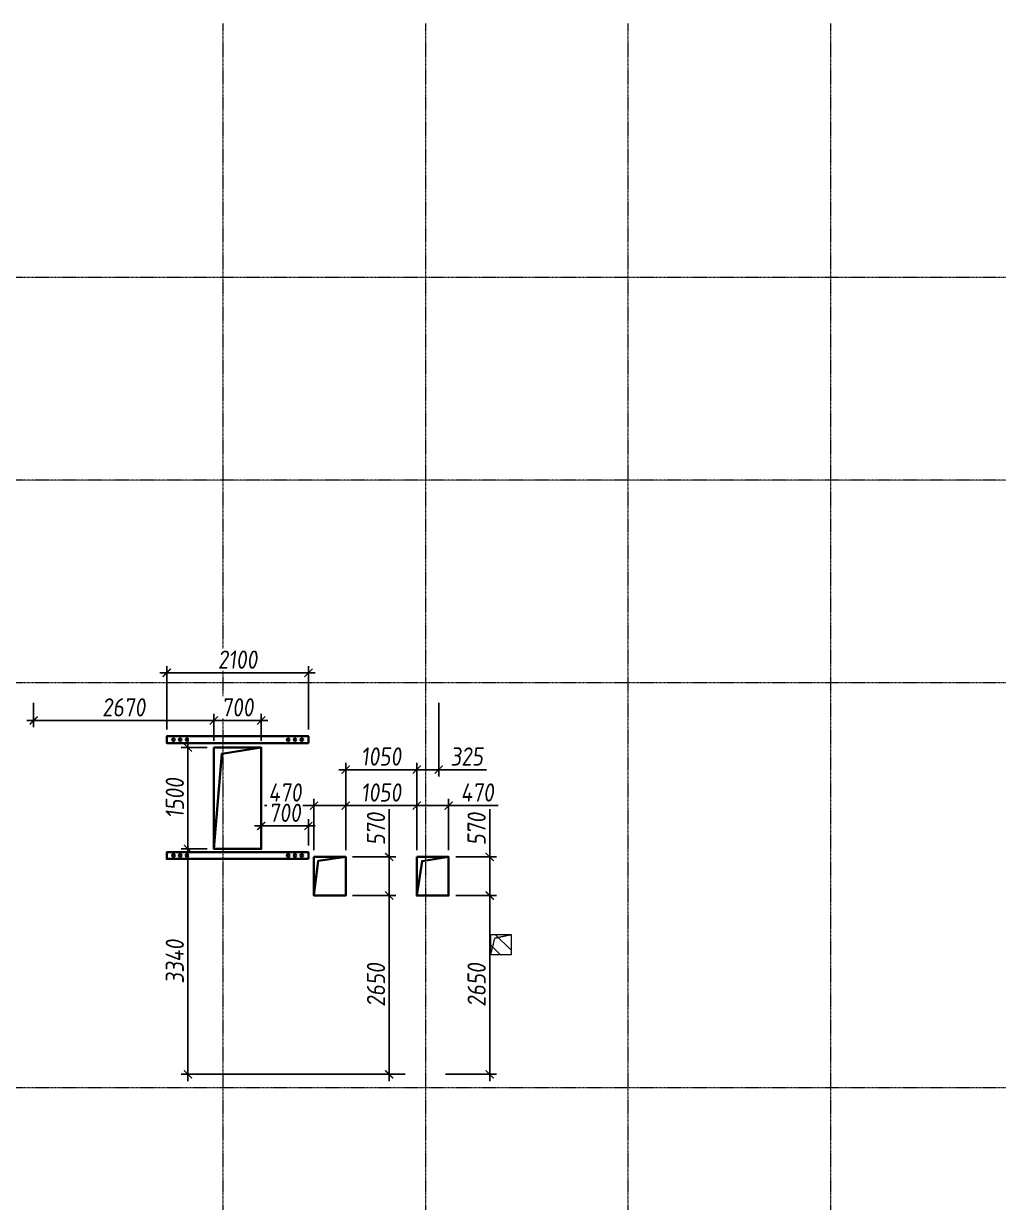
# Model space of a CAD drawing. Header units: millimetres. Extents: x -233751 to 529254, y -907864 to 285890.
# Drawn here: x -200183 to -185746, y -83096 to -65637 of the extents above; entities that cross this region are included whole.
import ezdxf

# ---------------------------------------------------------------- set-up
doc = ezdxf.new("R2010")
doc.units = ezdxf.units.MM
doc.linetypes.add('ADSK_Штриховая_ш2 п1', pattern=[3, 2, -1])
doc.linetypes.add('осевая', pattern=[2, 1.25, -0.25, 0.25, -0.25])
doc.layers.get('0').update_dxf_attribs({"lineweight": 30})
doc.layers.get('Defpoints').update_dxf_attribs({"lineweight": 0})
for name, color, linetype, lineweight in [('КР_Металл', 3, 'Continuous', 30), ('КР_Новые отверстия', 5, 'Continuous', 30), ('КР_Оси', 7, 'Continuous', 5), ('КР_Размеры отверстия', 7, 'Continuous', 5), ('КР_Размеры усиление', 1, 'Continuous', 5), ('КР_Сущ отверстия', 6, 'Continuous', 15)]:
    doc.layers.add(name, color=color, linetype=linetype, lineweight=lineweight)
doc.styles.add('ISOCPEUR', font='isocpeur.ttf', dxfattribs={"width": 0.85, "oblique": 7})
doc.dimstyles.new('R_100', dxfattribs={"dimtxt": 270, "dimasz": 120, "dimexe": 100, "dimexo": 100, "dimgap": 60, "dimtad": 1, "dimdec": 0, "dimrnd": 5, "dimzin": 0, "dimdsep": 46, "dimtxsty": 'ISOCPEUR', "dimblk": 'ARCHTICK', "dimcen": 0, "dimdle": 100, "dimclrd": 256, "dimclre": 256, "dimclrt": 256, "dimadec": 0, "dimazin": 0, "dimtfac": 2, "dimtdec": 0, "dimtmove": 0, "dimatfit": 3, "dimfxl": 1, "dimtvp": 3, "dimtfill": 1, "dimtolj": 1, "dimtzin": 0, "dimarcsym": 0})

# ---------------------------------------------------------------- blocks, each defined once
blk = doc.blocks.new('*U2188')
at = {"color": 0, "linetype": 'ByBlock', "lineweight": -2, "ltscale": 10}
blk.add_line((0, 0), (-71487, 0), dxfattribs=at)
blk = doc.blocks.new('*U2189')
at = {"color": 0, "linetype": 'ByBlock', "lineweight": -2, "ltscale": 10}
blk.add_line((0, 0), (-71487, 0), dxfattribs=at)
blk = doc.blocks.new('*U2190')
at = {"color": 0, "linetype": 'ByBlock', "lineweight": -2, "ltscale": 10}
blk.add_line((0, 0), (-71487, 0), dxfattribs=at)
blk = doc.blocks.new('*U2191')
at = {"color": 0, "linetype": 'ByBlock', "lineweight": -2, "ltscale": 10}
blk.add_line((0, 0), (-71487, 0), dxfattribs=at)
blk = doc.blocks.new('*U2199')
at = {"color": 0, "linetype": 'ByBlock', "lineweight": -2, "ltscale": 10}
blk.add_line((0, 0), (0, -53278), dxfattribs=at)
blk = doc.blocks.new('*U2200')
at = {"color": 0, "linetype": 'ByBlock', "lineweight": -2, "ltscale": 10}
blk.add_line((0, 0), (0, -53278), dxfattribs=at)
blk = doc.blocks.new('*U2201')
at = {"color": 0, "linetype": 'ByBlock', "lineweight": -2, "ltscale": 10}
blk.add_line((0, 0), (0, -53278), dxfattribs=at)
blk = doc.blocks.new('*U2202')
at = {"color": 0, "linetype": 'ByBlock', "lineweight": -2, "ltscale": 10}
blk.add_line((0, 0), (0, -53278), dxfattribs=at)
blk = doc.blocks.new('_ArchTick')
at = {"color": 0, "linetype": 'ByBlock', "const_width": 0.15}
blk.add_lwpolyline([(-0.5, -0.5), (0.5, 0.5)], dxfattribs=at)
blk = doc.blocks.new('*D1204')
at = {"layer": 'Defpoints', "color": 0, "transparency": 16777216}
for p in [(-195413, -77220), (-195413, -77980), (-194360, -77980)]:
    blk.add_point(p, dxfattribs=at)
at = {"layer": 'КР_Размеры отверстия', "lineweight": -2, "transparency": 16777216}
for p, q in [((-195413, -77880), (-195413, -77120)), ((-194360, -77880), (-194360, -77120)), ((-194260, -77220), (-195513, -77220))]:
    blk.add_line(p, q, dxfattribs=at)
at = {"layer": 'КР_Размеры отверстия', "lineweight": -2, "transparency": 16777216, "xscale": 120, "yscale": 120, "zscale": 120, "rotation": 180}
blk.add_blockref('_ArchTick', (-195413, -77220), dxfattribs=at)
at = {"layer": 'КР_Размеры отверстия', "lineweight": -2, "transparency": 16777216, "xscale": 120, "yscale": 120, "zscale": 120}
blk.add_blockref('_ArchTick', (-194360, -77220), dxfattribs=at)
at = {"layer": 'КР_Размеры отверстия', "transparency": 16777216, "insert": (-194887, -77025), "char_height": 270, "attachment_point": 5, "style": 'ISOCPEUR', "bg_fill": 3, "box_fill_scale": 1.1, "bg_fill_color": 256, "bg_fill_true_color": 13158600, "bg_fill_transparency": 0}
blk.add_mtext('\\A1;1050', dxfattribs=at)
blk = doc.blocks.new('*D1205')
at = {"layer": 'Defpoints', "color": 0, "transparency": 16777216}
for p in [(-195413, -77220), (-195884, -77980), (-195413, -77980)]:
    blk.add_point(p, dxfattribs=at)
at = {"layer": 'КР_Размеры отверстия', "lineweight": -2, "transparency": 16777216}
for p, q in [((-195884, -77880), (-195884, -77120)), ((-195413, -77880), (-195413, -77120)), ((-195884, -77220), (-196616, -77220)), ((-195413, -77220), (-195984, -77220))]:
    blk.add_line(p, q, dxfattribs=at)
at = {"layer": 'КР_Размеры отверстия', "lineweight": -2, "transparency": 16777216, "xscale": 120, "yscale": 120, "zscale": 120, "rotation": 180}
blk.add_blockref('_ArchTick', (-195884, -77220), dxfattribs=at)
at = {"layer": 'КР_Размеры отверстия', "lineweight": -2, "transparency": 16777216, "xscale": 120, "yscale": 120, "zscale": 120}
blk.add_blockref('_ArchTick', (-195413, -77220), dxfattribs=at)
at = {"layer": 'КР_Размеры отверстия', "transparency": 16777216, "insert": (-196310, -77025), "char_height": 270, "attachment_point": 5, "style": 'ISOCPEUR', "bg_fill": 3, "box_fill_scale": 1.1, "bg_fill_color": 256, "bg_fill_true_color": 13158600, "bg_fill_transparency": 0}
blk.add_mtext('\\A1;470', dxfattribs=at)
blk = doc.blocks.new('*D1206')
at = {"layer": 'Defpoints', "color": 0, "transparency": 16777216}
for p in [(-193884, -78552), (-194034, -81199), (-193279, -81199)]:
    blk.add_point(p, dxfattribs=at)
at = {"layer": 'КР_Размеры отверстия', "lineweight": -2, "transparency": 16777216}
for p, q in [((-193784, -78552), (-193179, -78552)), ((-193279, -78452), (-193279, -81299)), ((-193934, -81199), (-193179, -81199))]:
    blk.add_line(p, q, dxfattribs=at)
at = {"layer": 'КР_Размеры отверстия', "lineweight": -2, "transparency": 16777216, "xscale": 120, "yscale": 120, "zscale": 120}
for p, rotation in [((-193279, -78552), 90), ((-193279, -81199), 270)]:
    blk.add_blockref('_ArchTick', p, dxfattribs=dict(at, rotation=rotation))
at = {"layer": 'КР_Размеры отверстия', "transparency": 16777216, "insert": (-193474, -79875), "char_height": 270, "attachment_point": 5, "rotation": 90, "style": 'ISOCPEUR', "bg_fill": 3, "box_fill_scale": 1.1, "bg_fill_color": 256, "bg_fill_true_color": 13158600, "bg_fill_transparency": 0}
blk.add_mtext('\\A1;2650', dxfattribs=at)
blk = doc.blocks.new('*D1196')
at = {"layer": 'Defpoints', "color": 0, "transparency": 16777216}
for p in [(-193884, -77980), (-193279, -77980), (-193884, -78552)]:
    blk.add_point(p, dxfattribs=at)
at = {"layer": 'КР_Размеры отверстия', "lineweight": -2, "transparency": 16777216}
for p, q in [((-193279, -77980), (-193279, -77270)), ((-193784, -77980), (-193179, -77980)), ((-193279, -78652), (-193279, -77980)), ((-193784, -78552), (-193179, -78552))]:
    blk.add_line(p, q, dxfattribs=at)
at = {"layer": 'КР_Размеры отверстия', "lineweight": -2, "transparency": 16777216, "xscale": 120, "yscale": 120, "zscale": 120}
for p, rotation in [((-193279, -77980), 90), ((-193279, -78552), 270)]:
    blk.add_blockref('_ArchTick', p, dxfattribs=dict(at, rotation=rotation))
at = {"layer": 'КР_Размеры отверстия', "transparency": 16777216, "insert": (-193474, -77565), "char_height": 270, "attachment_point": 5, "rotation": 90, "style": 'ISOCPEUR', "bg_fill": 3, "box_fill_scale": 1.1, "bg_fill_color": 256, "bg_fill_true_color": 13158600, "bg_fill_transparency": 0}
blk.add_mtext('\\A1;570', dxfattribs=at)
blk = doc.blocks.new('*D1241')
at = {"layer": 'Defpoints', "color": 0, "transparency": 16777216}
for p in [(-195413, -78552), (-194769, -81199), (-194434, -81199)]:
    blk.add_point(p, dxfattribs=at)
at = {"layer": 'КР_Размеры отверстия', "lineweight": -2, "transparency": 16777216}
for p, q in [((-195313, -78552), (-194669, -78552)), ((-194769, -78452), (-194769, -81299)), ((-194534, -81199), (-194869, -81199))]:
    blk.add_line(p, q, dxfattribs=at)
at = {"layer": 'КР_Размеры отверстия', "lineweight": -2, "transparency": 16777216, "xscale": 120, "yscale": 120, "zscale": 120}
for p, rotation in [((-194769, -78552), 90), ((-194769, -81199), 270)]:
    blk.add_blockref('_ArchTick', p, dxfattribs=dict(at, rotation=rotation))
at = {"layer": 'КР_Размеры отверстия', "transparency": 16777216, "insert": (-194964, -79875), "char_height": 270, "attachment_point": 5, "rotation": 90, "style": 'ISOCPEUR', "bg_fill": 3, "box_fill_scale": 1.1, "bg_fill_color": 256, "bg_fill_true_color": 13158600, "bg_fill_transparency": 0}
blk.add_mtext('\\A1;2650', dxfattribs=at)
blk = doc.blocks.new('*D1242')
at = {"layer": 'Defpoints', "color": 0, "transparency": 16777216}
for p in [(-195413, -77980), (-194769, -77980), (-195413, -78552)]:
    blk.add_point(p, dxfattribs=at)
at = {"layer": 'КР_Размеры отверстия', "lineweight": -2, "transparency": 16777216}
for p, q in [((-194769, -77980), (-194769, -77270)), ((-195313, -77980), (-194669, -77980)), ((-194769, -78652), (-194769, -77980)), ((-195313, -78552), (-194669, -78552))]:
    blk.add_line(p, q, dxfattribs=at)
at = {"layer": 'КР_Размеры отверстия', "lineweight": -2, "transparency": 16777216, "xscale": 120, "yscale": 120, "zscale": 120}
for p, rotation in [((-194769, -77980), 90), ((-194769, -78552), 270)]:
    blk.add_blockref('_ArchTick', p, dxfattribs=dict(at, rotation=rotation))
at = {"layer": 'КР_Размеры отверстия', "transparency": 16777216, "insert": (-194964, -77565), "char_height": 270, "attachment_point": 5, "rotation": 90, "style": 'ISOCPEUR', "bg_fill": 3, "box_fill_scale": 1.1, "bg_fill_color": 256, "bg_fill_true_color": 13158600, "bg_fill_transparency": 0}
blk.add_mtext('\\A1;570', dxfattribs=at)
blk = doc.blocks.new('*D1243')
at = {"layer": 'Defpoints', "color": 0, "transparency": 16777216}
for p in [(-197364, -76359), (-196664, -76359)]:
    blk.add_point(p, dxfattribs=at)
at = {"layer": 'КР_Размеры отверстия', "lineweight": -2, "transparency": 16777216}
for p, q in [((-197364, -76259), (-197364, -75859)), ((-196664, -76259), (-196664, -75859)), ((-196564, -75959), (-197464, -75959))]:
    blk.add_line(p, q, dxfattribs=at)
at = {"layer": 'КР_Размеры отверстия', "lineweight": -2, "transparency": 16777216, "xscale": 120, "yscale": 120, "zscale": 120, "rotation": 180}
blk.add_blockref('_ArchTick', (-197364, -75959), dxfattribs=at)
at = {"layer": 'КР_Размеры отверстия', "lineweight": -2, "transparency": 16777216, "xscale": 120, "yscale": 120, "zscale": 120}
blk.add_blockref('_ArchTick', (-196664, -75959), dxfattribs=at)
at = {"layer": 'КР_Размеры отверстия', "transparency": 16777216, "insert": (-197014, -75764), "char_height": 270, "attachment_point": 5, "style": 'ISOCPEUR', "bg_fill": 3, "box_fill_scale": 1.1, "bg_fill_color": 256, "bg_fill_true_color": 13158600, "bg_fill_transparency": 0}
blk.add_mtext('\\A1;700', dxfattribs=at)
at = {"layer": 'Defpoints', "color": 0, "transparency": 16777216}
blk.add_point((-197364, -75959), dxfattribs=at)
blk = doc.blocks.new('*D1244')
at = {"layer": 'Defpoints', "color": 0, "transparency": 16777216}
for p in [(-200034, -75599), (-200034, -75959), (-197364, -76359)]:
    blk.add_point(p, dxfattribs=at)
at = {"layer": 'КР_Размеры отверстия', "lineweight": -2, "transparency": 16777216}
for p, q in [((-200034, -75699), (-200034, -76059)), ((-197364, -76259), (-197364, -75859)), ((-197264, -75959), (-200134, -75959))]:
    blk.add_line(p, q, dxfattribs=at)
at = {"layer": 'КР_Размеры отверстия', "lineweight": -2, "transparency": 16777216, "xscale": 120, "yscale": 120, "zscale": 120, "rotation": 180}
blk.add_blockref('_ArchTick', (-200034, -75959), dxfattribs=at)
at = {"layer": 'КР_Размеры отверстия', "lineweight": -2, "transparency": 16777216, "xscale": 120, "yscale": 120, "zscale": 120}
blk.add_blockref('_ArchTick', (-197364, -75959), dxfattribs=at)
at = {"layer": 'КР_Размеры отверстия', "transparency": 16777216, "insert": (-198699, -75764), "char_height": 270, "attachment_point": 5, "style": 'ISOCPEUR', "bg_fill": 3, "box_fill_scale": 1.1, "bg_fill_color": 256, "bg_fill_true_color": 13158600, "bg_fill_transparency": 0}
blk.add_mtext('\\A1;2670', dxfattribs=at)
blk = doc.blocks.new('*D1245')
at = {"layer": 'Defpoints', "color": 0, "transparency": 16777216}
for p in [(-193889, -77220), (-194360, -77980), (-193889, -77979)]:
    blk.add_point(p, dxfattribs=at)
at = {"layer": 'КР_Размеры отверстия', "lineweight": -2, "transparency": 16777216}
for p, q in [((-194360, -77880), (-194360, -77120)), ((-193889, -77879), (-193889, -77120)), ((-194460, -77220), (-193889, -77220)), ((-193889, -77220), (-193157, -77220))]:
    blk.add_line(p, q, dxfattribs=at)
at = {"layer": 'КР_Размеры отверстия', "lineweight": -2, "transparency": 16777216, "xscale": 120, "yscale": 120, "zscale": 120, "rotation": 180}
blk.add_blockref('_ArchTick', (-194360, -77220), dxfattribs=at)
at = {"layer": 'КР_Размеры отверстия', "lineweight": -2, "transparency": 16777216, "xscale": 120, "yscale": 120, "zscale": 120}
blk.add_blockref('_ArchTick', (-193889, -77220), dxfattribs=at)
at = {"layer": 'КР_Размеры отверстия', "transparency": 16777216, "insert": (-193463, -77025), "char_height": 270, "attachment_point": 5, "style": 'ISOCPEUR', "bg_fill": 3, "box_fill_scale": 1.1, "bg_fill_color": 256, "bg_fill_true_color": 13158600, "bg_fill_transparency": 0}
blk.add_mtext('\\A1;470', dxfattribs=at)
blk = doc.blocks.new('*D1246')
at = {"layer": 'Defpoints', "color": 0, "transparency": 16777216}
for p in [(-194034, -75599), (-194034, -76687), (-194360, -77980)]:
    blk.add_point(p, dxfattribs=at)
at = {"layer": 'КР_Размеры отверстия', "lineweight": -2, "transparency": 16777216}
for p, q in [((-194034, -75699), (-194034, -76787)), ((-194360, -77880), (-194360, -76587)), ((-194460, -76687), (-194034, -76687)), ((-194034, -76687), (-193325, -76687))]:
    blk.add_line(p, q, dxfattribs=at)
at = {"layer": 'КР_Размеры отверстия', "lineweight": -2, "transparency": 16777216, "xscale": 120, "yscale": 120, "zscale": 120, "rotation": 180}
blk.add_blockref('_ArchTick', (-194360, -76687), dxfattribs=at)
at = {"layer": 'КР_Размеры отверстия', "lineweight": -2, "transparency": 16777216, "xscale": 120, "yscale": 120, "zscale": 120}
blk.add_blockref('_ArchTick', (-194034, -76687), dxfattribs=at)
at = {"layer": 'КР_Размеры отверстия', "transparency": 16777216, "insert": (-193619, -76492), "char_height": 270, "attachment_point": 5, "style": 'ISOCPEUR', "bg_fill": 3, "box_fill_scale": 1.1, "bg_fill_color": 256, "bg_fill_true_color": 13158600, "bg_fill_transparency": 0}
blk.add_mtext('\\A1;325', dxfattribs=at)
blk = doc.blocks.new('*D1247')
at = {"layer": 'Defpoints', "color": 0, "transparency": 16777216}
for p in [(-195413, -76687), (-195413, -77980), (-194360, -77980)]:
    blk.add_point(p, dxfattribs=at)
at = {"layer": 'КР_Размеры отверстия', "lineweight": -2, "transparency": 16777216}
for p, q in [((-195413, -77880), (-195413, -76587)), ((-194360, -77880), (-194360, -76587)), ((-194260, -76687), (-195513, -76687))]:
    blk.add_line(p, q, dxfattribs=at)
at = {"layer": 'КР_Размеры отверстия', "lineweight": -2, "transparency": 16777216, "xscale": 120, "yscale": 120, "zscale": 120, "rotation": 180}
blk.add_blockref('_ArchTick', (-195413, -76687), dxfattribs=at)
at = {"layer": 'КР_Размеры отверстия', "lineweight": -2, "transparency": 16777216, "xscale": 120, "yscale": 120, "zscale": 120}
blk.add_blockref('_ArchTick', (-194360, -76687), dxfattribs=at)
at = {"layer": 'КР_Размеры отверстия', "transparency": 16777216, "insert": (-194887, -76492), "char_height": 270, "attachment_point": 5, "style": 'ISOCPEUR', "bg_fill": 3, "box_fill_scale": 1.1, "bg_fill_color": 256, "bg_fill_true_color": 13158600, "bg_fill_transparency": 0}
blk.add_mtext('\\A1;1050', dxfattribs=at)
blk = doc.blocks.new('*D1373')
at = {"layer": 'Defpoints', "color": 0, "transparency": 16777216}
for p in [(-195964, -75252), (-198063, -76192), (-195964, -76192)]:
    blk.add_point(p, dxfattribs=at)
at = {"layer": 'КР_Размеры усиление', "color": 3, "lineweight": -2, "transparency": 16777216}
for p, q in [((-198063, -76092), (-198063, -75152)), ((-195964, -76092), (-195964, -75152)), ((-198163, -75252), (-195864, -75252))]:
    blk.add_line(p, q, dxfattribs=at)
at = {"layer": 'КР_Размеры усиление', "color": 3, "lineweight": -2, "transparency": 16777216, "xscale": 120, "yscale": 120, "zscale": 120, "rotation": 180}
blk.add_blockref('_ArchTick', (-198063, -75252), dxfattribs=at)
at = {"layer": 'КР_Размеры усиление', "color": 3, "lineweight": -2, "transparency": 16777216, "xscale": 120, "yscale": 120, "zscale": 120}
blk.add_blockref('_ArchTick', (-195964, -75252), dxfattribs=at)
at = {"layer": 'КР_Размеры усиление', "color": 3, "transparency": 16777216, "insert": (-197013, -75057), "char_height": 270, "attachment_point": 5, "style": 'ISOCPEUR', "bg_fill": 3, "box_fill_scale": 1.1, "bg_fill_color": 256, "bg_fill_true_color": 13158600, "bg_fill_transparency": 0}
blk.add_mtext('\\A1;2100', dxfattribs=at)
blk = doc.blocks.new('*D1374')
at = {"layer": 'Defpoints', "color": 0, "transparency": 16777216}
for p in [(-196664, -77860), (-195964, -77910)]:
    blk.add_point(p, dxfattribs=at)
at = {"layer": 'КР_Размеры усиление', "color": 3, "lineweight": -2, "transparency": 16777216}
for p, q in [((-196664, -77760), (-196664, -77421)), ((-195964, -77810), (-195964, -77421)), ((-196764, -77521), (-195864, -77521))]:
    blk.add_line(p, q, dxfattribs=at)
at = {"layer": 'КР_Размеры усиление', "color": 3, "lineweight": -2, "transparency": 16777216, "xscale": 120, "yscale": 120, "zscale": 120, "rotation": 180}
blk.add_blockref('_ArchTick', (-196664, -77521), dxfattribs=at)
at = {"layer": 'КР_Размеры усиление', "color": 3, "lineweight": -2, "transparency": 16777216, "xscale": 120, "yscale": 120, "zscale": 120}
blk.add_blockref('_ArchTick', (-195964, -77521), dxfattribs=at)
at = {"layer": 'КР_Размеры усиление', "color": 3, "transparency": 16777216, "insert": (-196314, -77326), "char_height": 270, "attachment_point": 5, "style": 'ISOCPEUR', "bg_fill": 3, "box_fill_scale": 1.1, "bg_fill_color": 256, "bg_fill_true_color": 13158600, "bg_fill_transparency": 0}
blk.add_mtext('\\A1;700', dxfattribs=at)
at = {"layer": 'Defpoints', "color": 0, "transparency": 16777216}
blk.add_point((-195964, -77521), dxfattribs=at)
blk = doc.blocks.new('*D1465')
at = {"layer": 'Defpoints', "color": 0, "transparency": 16777216}
for p in [(-197364, -76359), (-197749, -77860), (-197364, -77860)]:
    blk.add_point(p, dxfattribs=at)
at = {"layer": 'КР_Размеры отверстия', "lineweight": -2, "transparency": 16777216}
for p, q in [((-197749, -76259), (-197749, -77960)), ((-197464, -76359), (-197849, -76359)), ((-197464, -77860), (-197849, -77860))]:
    blk.add_line(p, q, dxfattribs=at)
at = {"layer": 'КР_Размеры отверстия', "lineweight": -2, "transparency": 16777216, "xscale": 120, "yscale": 120, "zscale": 120}
for p, rotation in [((-197749, -76359), 90), ((-197749, -77860), 270)]:
    blk.add_blockref('_ArchTick', p, dxfattribs=dict(at, rotation=rotation))
at = {"layer": 'КР_Размеры отверстия', "transparency": 16777216, "insert": (-197944, -77109), "char_height": 270, "attachment_point": 5, "rotation": 90, "style": 'ISOCPEUR', "bg_fill": 3, "box_fill_scale": 1.1, "bg_fill_color": 256, "bg_fill_true_color": 13158600, "bg_fill_transparency": 0}
blk.add_mtext('\\A1;1500', dxfattribs=at)
blk = doc.blocks.new('*D1466')
at = {"layer": 'Defpoints', "color": 0, "transparency": 16777216}
for p in [(-197364, -77860), (-197749, -81199), (-194434, -81199)]:
    blk.add_point(p, dxfattribs=at)
at = {"layer": 'КР_Размеры отверстия', "lineweight": -2, "transparency": 16777216}
for p, q in [((-197464, -77860), (-197849, -77860)), ((-197749, -77760), (-197749, -81299)), ((-194534, -81199), (-197849, -81199))]:
    blk.add_line(p, q, dxfattribs=at)
at = {"layer": 'КР_Размеры отверстия', "lineweight": -2, "transparency": 16777216, "xscale": 120, "yscale": 120, "zscale": 120}
for p, rotation in [((-197749, -77860), 90), ((-197749, -81199), 270)]:
    blk.add_blockref('_ArchTick', p, dxfattribs=dict(at, rotation=rotation))
at = {"layer": 'КР_Размеры отверстия', "transparency": 16777216, "insert": (-197944, -79530), "char_height": 270, "attachment_point": 5, "rotation": 90, "style": 'ISOCPEUR', "bg_fill": 3, "box_fill_scale": 1.1, "bg_fill_color": 256, "bg_fill_true_color": 13158600, "bg_fill_transparency": 0}
blk.add_mtext('\\A1;3340', dxfattribs=at)

msp = doc.modelspace()

# ---------------------------------------------------------------- hatches: boundary and pattern name
at = {"layer": 'КР_Сущ отверстия'}
h = msp.add_hatch(dxfattribs=at)
h.set_pattern_fill('ANSI31', scale=50, angle=90)
h.paths.add_polyline_path([(-192963.9, -79129.3), (-193263.9, -79129.3), (-193263.9, -79429.3), (-192963.9, -79429.3)])

# ---------------------------------------------------------------- linework, layer by layer
at = {"layer": 'КР_Металл'}
for centre in [(-196263.9, -76242.2), (-196163.9, -76242.2), (-196063.9, -76242.2), (-197962.7, -77959.7), (-197862.7, -77959.7), (-197762.7, -77959.7)]:
    msp.add_circle(centre, 20, dxfattribs=at)
at = {"layer": 'КР_Новые отверстия'}
for points in [[(-197363.9, -76359.3), (-196663.9, -76359.3), (-196663.9, -77859.7), (-197363.9, -77859.7)], [(-195883.9, -77979.7), (-195412.6, -77979.7), (-195412.6, -78551.5), (-195883.9, -78551.5)], [(-194360.4, -77979.3), (-193889.1, -77979.3), (-193889.1, -78551.1), (-194360.4, -78551.1)]]:
    msp.add_lwpolyline(points, close=True, dxfattribs=at)
for points in [[(-197363.9, -77859.7), (-197248.8, -76450.1), (-196663.9, -76359.3)], [(-195883.9, -78551.5), (-195822.6, -78037.3), (-195412.6, -77979.7)], [(-194360.4, -78551.1), (-194280.5, -78039.7), (-193889.1, -77979.3)]]:
    msp.add_lwpolyline(points, dxfattribs=at)
at = {"layer": 'КР_Сущ отверстия', "linetype": 'ADSK_Штриховая_ш2 п1'}
msp.add_lwpolyline([(-193263.9, -79129.3), (-192963.9, -79129.3), (-192963.9, -79429.3), (-193263.9, -79429.3)], close=True, dxfattribs=at)
msp.add_lwpolyline([(-193263.9, -79429.3), (-193203.4, -79180.4), (-192963.9, -79129.3)], dxfattribs=at)

# ---------------------------------------------------------------- block references
at = {"layer": 'КР_Оси', "linetype": 'осевая'}
for name, p in [('*U2199', (-197232.7, -65636.9)), ('*U2200', (-194232.7, -65636.9)), ('*U2201', (-191232.7, -65636.9)), ('*U2202', (-188232.7, -65636.9)), ('*U2191', (-150104.3, -69399.3)), ('*U2190', (-150104.3, -72399.3)), ('*U2189', (-150104.3, -75399.3)), ('*U2188', (-150104.3, -81399.3))]:
    msp.add_blockref(name, p, dxfattribs=at)

# ---------------------------------------------------------------- next in the draw order: dimensions: what is measured, and where the dimension line sits
at = {"layer": 'КР_Размеры отверстия'}
for base, p1, p2, override, picture, middle in [((-197363.9, -75959.5), (-196663.9, -76359.3), (-197363.9, -76359.3), {"dimpost": '\\X'}, '*D1243', (-197013.9, -75764.5)), ((-195412.6, -77219.8), (-194360.4, -77979.7), (-195412.6, -77979.7), {"dimpost": '\\X', "dimtmove": 1}, '*D1204', (-194886.5, -77024.8))]:
    dim = msp.add_linear_dim(base=base, p1=p1, p2=p2, dimstyle='R_100', override=override, dxfattribs=at)
    dim.commit()
    dim.dimension.update_dxf_attribs({"geometry": picture, "text_midpoint": middle})
for base, p1, p2, picture, middle in [((-194768.5, -81199.3), (-195412.6, -78551.5), (-194433.9, -81199.3), '*D1241', (-194963.5, -79875.4)), ((-193278.9, -81199.3), (-193883.9, -78551.5), (-194033.9, -81199.3), '*D1206', (-193473.9, -79875.4))]:
    dim = msp.add_linear_dim(base=base, p1=p1, p2=p2, angle=90, dimstyle='R_100', override={"dimpost": '\\X'}, dxfattribs=at)
    dim.commit()
    dim.dimension.update_dxf_attribs({"geometry": picture, "text_midpoint": middle})

# ---------------------------------------------------------------- next in the draw order: dimensions: what is measured, and where the dimension line sits
dim = msp.add_linear_dim(base=(-200033.9, -75959.5), p1=(-197363.9, -76359.3), p2=(-200033.9, -75599.3), dimstyle='R_100', override={"dimpost": '\\X', "dimtmove": 1}, dxfattribs=at)
dim.commit()
dim.dimension.update_dxf_attribs({"geometry": '*D1244', "text_midpoint": (-198698.9, -75764.5)})
dim = msp.add_linear_dim(base=(-195412.6, -77219.8), p1=(-195883.9, -77979.7), p2=(-195412.6, -77979.7), dimstyle='R_100', override={"dimpost": '\\X'}, dxfattribs=at)
dim.commit()
dim.dimension.update_dxf_attribs({"geometry": '*D1205', "text_midpoint": (-196310, -77219.8), "dimtype": 160})
dim = msp.add_linear_dim(base=(-193278.9, -77979.7), p1=(-193883.9, -78551.5), p2=(-193883.9, -77979.7), angle=90, dimstyle='R_100', override={"dimpost": '\\X'}, dxfattribs=at)
dim.commit()
dim.dimension.update_dxf_attribs({"geometry": '*D1196', "text_midpoint": (-193473.9, -77565.1)})

# ---------------------------------------------------------------- next in the draw order: linework, layer by layer
at = {"layer": 'КР_Металл'}
for points in [[(-195963.9, -76292.2), (-195963.9, -76192.2), (-198062.7, -76192.2), (-198062.7, -76292.2)], [(-195963.9, -78009.7), (-195963.9, -77909.7), (-198062.7, -77909.7), (-198062.7, -78009.7)]]:
    msp.add_lwpolyline(points, close=True, dxfattribs=at)
for centre in [(-197962.7, -76242.2), (-197862.7, -76242.2), (-197762.7, -76242.2), (-196263.9, -77959.7), (-196163.9, -77959.7), (-196063.9, -77959.7)]:
    msp.add_circle(centre, 20, dxfattribs=at)

# ---------------------------------------------------------------- next in the draw order: dimensions: what is measured, and where the dimension line sits
at = {"layer": 'КР_Размеры отверстия'}
dim = msp.add_linear_dim(base=(-193889.1, -77219.8), p1=(-194360.4, -77979.7), p2=(-193889.1, -77979.3), dimstyle='R_100', override={"dimpost": '\\X'}, dxfattribs=at)
dim.commit()
dim.dimension.update_dxf_attribs({"geometry": '*D1245', "text_midpoint": (-193463.1, -77219.8), "dimtype": 160})
dim = msp.add_linear_dim(base=(-194768.5, -77979.7), p1=(-195412.6, -78551.5), p2=(-195412.6, -77979.7), angle=90, dimstyle='R_100', override={"dimpost": '\\X'}, dxfattribs=at)
dim.commit()
dim.dimension.update_dxf_attribs({"geometry": '*D1242', "text_midpoint": (-194963.5, -77565.1)})

# ---------------------------------------------------------------- next in the draw order: dimensions: what is measured, and where the dimension line sits
dim = msp.add_linear_dim(base=(-194033.9151, -76687.0203), p1=(-194360.4005, -77979.6826), p2=(-194033.9151, -75599.3175), dimstyle='R_100', override={"dimpost": '\\X'}, dxfattribs=at)
dim.commit()
dim.dimension.update_dxf_attribs({"geometry": '*D1246', "text_midpoint": (-193619.3142, -76492.0203)})
at = {"layer": 'КР_Размеры усиление'}
for base, p1, p2, picture, middle in [((-195963.9, -75251.8), (-198062.7, -76192.2), (-195963.9, -76192.2), '*D1373', (-197013.3, -75056.8)), ((-195963.9, -77520.6), (-196663.9, -77859.7), (-195963.9, -77909.7), '*D1374', (-196313.9, -77325.6))]:
    dim = msp.add_linear_dim(base=base, p1=p1, p2=p2, dimstyle='R_100', override={"dimpost": '\\X', "dimclrd": 3, "dimclre": 3, "dimclrt": 3, "dimtmove": 1}, dxfattribs=at)
    dim.commit()
    dim.dimension.update_dxf_attribs({"geometry": picture, "text_midpoint": middle})

# ---------------------------------------------------------------- next in the draw order: dimensions: what is measured, and where the dimension line sits
at = {"layer": 'КР_Размеры отверстия'}
dim = msp.add_linear_dim(base=(-197748.8, -77859.7), p1=(-197363.9, -76359.3), p2=(-197363.9, -77859.7), angle=90, dimstyle='R_100', override={"dimpost": '\\X'}, dxfattribs=at)
dim.commit()
dim.dimension.update_dxf_attribs({"geometry": '*D1465', "text_midpoint": (-197943.8, -77109.5)})
dim = msp.add_linear_dim(base=(-195412.6, -76687), p1=(-194360.4, -77979.7), p2=(-195412.6, -77979.7), dimstyle='R_100', override={"dimpost": '\\X', "dimtmove": 1}, dxfattribs=at)
dim.commit()
dim.dimension.update_dxf_attribs({"geometry": '*D1247', "text_midpoint": (-194886.5, -76492)})

# ---------------------------------------------------------------- next in the draw order: dimensions: what is measured, and where the dimension line sits
dim = msp.add_linear_dim(base=(-197748.8, -81199.3), p1=(-197363.9, -77859.7), p2=(-194433.9, -81199.3), angle=90, dimstyle='R_100', override={"dimpost": '\\X'}, dxfattribs=at)
dim.commit()
dim.dimension.update_dxf_attribs({"geometry": '*D1466', "text_midpoint": (-197943.8, -79529.5)})

doc.saveas('drawing.dxf')
